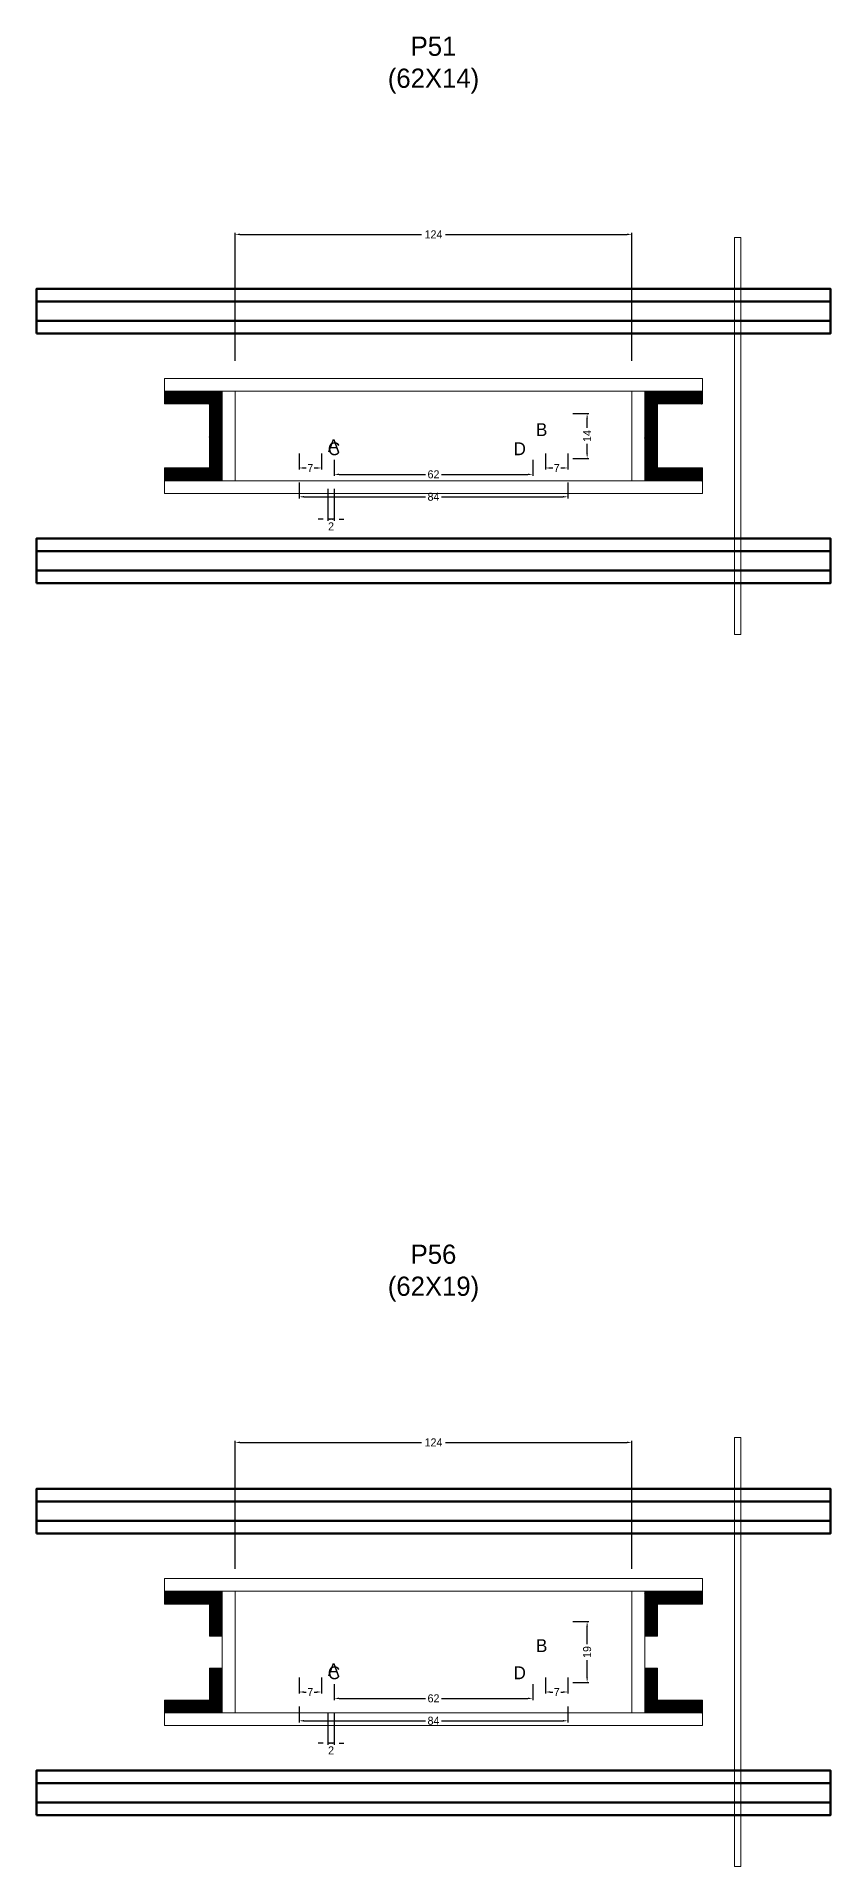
# Model space of a CAD drawing. Header units: centimetres. Extents: x -12000 to 4115, y -10266 to 2668.
# Drawn here: x -124 to 124, y -9807 to -9235 of the extents above; entities that cross this region are included whole.
import ezdxf

# ---------------------------------------------------------------- set-up
doc = ezdxf.new("R2010")
doc.units = ezdxf.units.CM
for name, color, linetype in [('COTA', 241, 'Continuous'), ('GRAVATA', 224, 'Continuous'), ('Hachura', 251, 'Continuous'), ('NOMENCLATURA', 7, 'Continuous'), ('SARRAFO', 251, 'Continuous')]:
    doc.layers.add(name, color=color, linetype=linetype)
doc.dimstyles.new('cotax2', dxfattribs={"dimtxt": 2.5, "dimasz": 1.5, "dimexe": 0.5, "dimexo": 0.5, "dimgap": 0.5, "dimtad": 1, "dimcen": 2.5, "dimazin": 3, "dimtfac": 1, "dimtmove": 0, "dimatfit": 3})

# ---------------------------------------------------------------- blocks, each defined once
blk = doc.blocks.new('_CLOSEDFILLED')
at = {"color": 0, "linetype": 'BYBLOCK'}
blk.add_solid([(-1, 0.16), (0, 0), (-1, -0.16)], dxfattribs=at)
blk = doc.blocks.new('*D664')
for p, q in [((-42, -9374.5), (-42, -9379.5)), ((42, -9374.5), (42, -9379.5)), ((-40.5, -9379), (-2.5, -9379)), ((2.5, -9379), (40.5, -9379))]:
    blk.add_line(p, q)
at = {"layer": 'Defpoints'}
for p in [(-42, -9374), (42, -9374), (-42, -9379)]:
    blk.add_point(p, dxfattribs=at)
at = {"layer": 'COTA', "xscale": 1.5, "yscale": 1.5, "rotation": 180}
blk.add_blockref('_CLOSEDFILLED', (-42, -9379), dxfattribs=at)
at = {"layer": 'COTA', "xscale": 1.5, "yscale": 1.5}
blk.add_blockref('_CLOSEDFILLED', (42, -9379), dxfattribs=at)
at = {"layer": 'COTA', "insert": (0, -9379), "char_height": 2.5, "attachment_point": 5}
blk.add_mtext('84', dxfattribs=at)
blk = doc.blocks.new('*D665')
for p, q in [((-31, -9367.5), (-31, -9372.5)), ((31, -9367.5), (31, -9372.5)), ((-29.5, -9372), (-2.5, -9372)), ((2.5, -9372), (29.5, -9372))]:
    blk.add_line(p, q)
at = {"layer": 'Defpoints'}
for p in [(-31, -9367), (31, -9367), (-31, -9372)]:
    blk.add_point(p, dxfattribs=at)
at = {"layer": 'COTA', "xscale": 1.5, "yscale": 1.5, "rotation": 180}
blk.add_blockref('_CLOSEDFILLED', (-31, -9372), dxfattribs=at)
at = {"layer": 'COTA', "xscale": 1.5, "yscale": 1.5}
blk.add_blockref('_CLOSEDFILLED', (31, -9372), dxfattribs=at)
at = {"layer": 'COTA', "insert": (0, -9372), "char_height": 2.5, "attachment_point": 5}
blk.add_mtext('62', dxfattribs=at)
blk = doc.blocks.new('*D666')
for p, q in [((43.5, -9353), (48.5, -9353)), ((48, -9357.5), (48, -9354.5)), ((48, -9365.5), (48, -9362.5)), ((43.5, -9367), (48.5, -9367))]:
    blk.add_line(p, q)
at = {"layer": 'Defpoints'}
for p in [(43, -9353), (43, -9367), (48, -9367)]:
    blk.add_point(p, dxfattribs=at)
at = {"layer": 'COTA', "xscale": 1.5, "yscale": 1.5}
for p, rotation in [((48, -9353), 90), ((48, -9367), 270)]:
    blk.add_blockref('_CLOSEDFILLED', p, dxfattribs=dict(at, rotation=rotation))
at = {"layer": 'COTA', "insert": (48, -9360), "char_height": 2.5, "attachment_point": 5, "rotation": 90}
blk.add_mtext('14', dxfattribs=at)
blk = doc.blocks.new('*D667')
for p, q in [((-42, -9365.5), (-42, -9370.5)), ((-35, -9365.5), (-35, -9370.5)), ((-40.5, -9370), (-39.75, -9370)), ((-37.25, -9370), (-36.5, -9370))]:
    blk.add_line(p, q)
at = {"layer": 'Defpoints'}
for p in [(-42, -9365), (-35, -9365), (-42, -9370)]:
    blk.add_point(p, dxfattribs=at)
at = {"layer": 'COTA', "xscale": 1.5, "yscale": 1.5, "rotation": 180}
blk.add_blockref('_CLOSEDFILLED', (-42, -9370), dxfattribs=at)
at = {"layer": 'COTA', "xscale": 1.5, "yscale": 1.5}
blk.add_blockref('_CLOSEDFILLED', (-35, -9370), dxfattribs=at)
at = {"layer": 'COTA', "insert": (-38.5, -9370), "char_height": 2.5, "attachment_point": 5}
blk.add_mtext('7', dxfattribs=at)
blk = doc.blocks.new('*D668')
for p, q in [((35, -9365.5), (35, -9370.5)), ((42, -9365.5), (42, -9370.5)), ((36.5, -9370), (37.25, -9370)), ((39.75, -9370), (40.5, -9370))]:
    blk.add_line(p, q)
at = {"layer": 'Defpoints'}
for p in [(35, -9365), (42, -9365), (35, -9370)]:
    blk.add_point(p, dxfattribs=at)
at = {"layer": 'COTA', "xscale": 1.5, "yscale": 1.5, "rotation": 180}
blk.add_blockref('_CLOSEDFILLED', (35, -9370), dxfattribs=at)
at = {"layer": 'COTA', "xscale": 1.5, "yscale": 1.5}
blk.add_blockref('_CLOSEDFILLED', (42, -9370), dxfattribs=at)
at = {"layer": 'COTA', "insert": (38.5, -9370), "char_height": 2.5, "attachment_point": 5}
blk.add_mtext('7', dxfattribs=at)
blk = doc.blocks.new('*D669')
for p, q in [((-62, -9336.5), (-62, -9296.5)), ((-60.5, -9297), (-3.75, -9297)), ((3.75, -9297), (60.5, -9297)), ((62, -9336.5), (62, -9296.5))]:
    blk.add_line(p, q)
at = {"layer": 'Defpoints'}
for p in [(-62, -9297), (-62, -9337), (62, -9337)]:
    blk.add_point(p, dxfattribs=at)
at = {"layer": 'COTA', "xscale": 1.5, "yscale": 1.5, "rotation": 180}
blk.add_blockref('_CLOSEDFILLED', (-62, -9297), dxfattribs=at)
at = {"layer": 'COTA', "xscale": 1.5, "yscale": 1.5}
blk.add_blockref('_CLOSEDFILLED', (62, -9297), dxfattribs=at)
at = {"layer": 'COTA', "insert": (0, -9297), "char_height": 2.5, "attachment_point": 5}
blk.add_mtext('124', dxfattribs=at)
blk = doc.blocks.new('*D690')
for p, q in [((-42, -9757), (-42, -9762)), ((42, -9757), (42, -9762)), ((-40.5, -9761.5), (-2.5, -9761.5)), ((2.5, -9761.5), (40.5, -9761.5))]:
    blk.add_line(p, q)
at = {"layer": 'Defpoints'}
for p in [(-42, -9756.5), (42, -9756.5), (-42, -9761.5)]:
    blk.add_point(p, dxfattribs=at)
at = {"layer": 'COTA', "xscale": 1.5, "yscale": 1.5, "rotation": 180}
blk.add_blockref('_CLOSEDFILLED', (-42, -9761.5), dxfattribs=at)
at = {"layer": 'COTA', "xscale": 1.5, "yscale": 1.5}
blk.add_blockref('_CLOSEDFILLED', (42, -9761.5), dxfattribs=at)
at = {"layer": 'COTA', "insert": (0, -9761.5), "char_height": 2.5, "attachment_point": 5}
blk.add_mtext('84', dxfattribs=at)
blk = doc.blocks.new('*D691')
for p, q in [((-31, -9750), (-31, -9755)), ((-29.5, -9754.5), (-2.5, -9754.5)), ((2.5, -9754.5), (29.5, -9754.5)), ((31, -9750), (31, -9755))]:
    blk.add_line(p, q)
at = {"layer": 'Defpoints'}
for p in [(-31, -9749.5), (-31, -9754.5), (31, -9749.5)]:
    blk.add_point(p, dxfattribs=at)
at = {"layer": 'COTA', "xscale": 1.5, "yscale": 1.5, "rotation": 180}
blk.add_blockref('_CLOSEDFILLED', (-31, -9754.5), dxfattribs=at)
at = {"layer": 'COTA', "xscale": 1.5, "yscale": 1.5}
blk.add_blockref('_CLOSEDFILLED', (31, -9754.5), dxfattribs=at)
at = {"layer": 'COTA', "insert": (0, -9754.5), "char_height": 2.5, "attachment_point": 5}
blk.add_mtext('62', dxfattribs=at)
blk = doc.blocks.new('*D692')
for p, q in [((43.5, -9730.5), (48.5, -9730.5)), ((48, -9737.5), (48, -9732)), ((48, -9748), (48, -9742.5)), ((43.5, -9749.5), (48.5, -9749.5))]:
    blk.add_line(p, q)
at = {"layer": 'Defpoints'}
for p in [(43, -9730.5), (43, -9749.5), (48, -9749.5)]:
    blk.add_point(p, dxfattribs=at)
at = {"layer": 'COTA', "xscale": 1.5, "yscale": 1.5}
for p, rotation in [((48, -9730.5), 90), ((48, -9749.5), 270)]:
    blk.add_blockref('_CLOSEDFILLED', p, dxfattribs=dict(at, rotation=rotation))
at = {"layer": 'COTA', "insert": (48, -9740), "char_height": 2.5, "attachment_point": 5, "rotation": 90}
blk.add_mtext('19', dxfattribs=at)
blk = doc.blocks.new('*D693')
for p, q in [((-42, -9748), (-42, -9753)), ((-35, -9748), (-35, -9753)), ((-40.5, -9752.5), (-39.75, -9752.5)), ((-37.25, -9752.5), (-36.5, -9752.5))]:
    blk.add_line(p, q)
at = {"layer": 'Defpoints'}
for p in [(-42, -9747.5), (-35, -9747.5), (-42, -9752.5)]:
    blk.add_point(p, dxfattribs=at)
at = {"layer": 'COTA', "xscale": 1.5, "yscale": 1.5, "rotation": 180}
blk.add_blockref('_CLOSEDFILLED', (-42, -9752.5), dxfattribs=at)
at = {"layer": 'COTA', "xscale": 1.5, "yscale": 1.5}
blk.add_blockref('_CLOSEDFILLED', (-35, -9752.5), dxfattribs=at)
at = {"layer": 'COTA', "insert": (-38.5, -9752.5), "char_height": 2.5, "attachment_point": 5}
blk.add_mtext('7', dxfattribs=at)
blk = doc.blocks.new('*D694')
for p, q in [((35, -9748), (35, -9753)), ((42, -9748), (42, -9753)), ((36.5, -9752.5), (37.25, -9752.5)), ((39.75, -9752.5), (40.5, -9752.5))]:
    blk.add_line(p, q)
at = {"layer": 'Defpoints'}
for p in [(35, -9747.5), (42, -9747.5), (35, -9752.5)]:
    blk.add_point(p, dxfattribs=at)
at = {"layer": 'COTA', "xscale": 1.5, "yscale": 1.5, "rotation": 180}
blk.add_blockref('_CLOSEDFILLED', (35, -9752.5), dxfattribs=at)
at = {"layer": 'COTA', "xscale": 1.5, "yscale": 1.5}
blk.add_blockref('_CLOSEDFILLED', (42, -9752.5), dxfattribs=at)
at = {"layer": 'COTA', "insert": (38.5, -9752.5), "char_height": 2.5, "attachment_point": 5}
blk.add_mtext('7', dxfattribs=at)
blk = doc.blocks.new('*D695')
for p, q in [((-62, -9714), (-62, -9674)), ((-60.5, -9674.5), (-3.75, -9674.5)), ((3.75, -9674.5), (60.5, -9674.5)), ((62, -9714), (62, -9674))]:
    blk.add_line(p, q)
at = {"layer": 'Defpoints'}
for p in [(-62, -9674.5), (-62, -9714.5), (62, -9714.5)]:
    blk.add_point(p, dxfattribs=at)
at = {"layer": 'COTA', "xscale": 1.5, "yscale": 1.5, "rotation": 180}
blk.add_blockref('_CLOSEDFILLED', (-62, -9674.5), dxfattribs=at)
at = {"layer": 'COTA', "xscale": 1.5, "yscale": 1.5}
blk.add_blockref('_CLOSEDFILLED', (62, -9674.5), dxfattribs=at)
at = {"layer": 'COTA', "insert": (0, -9674.5), "char_height": 2.5, "attachment_point": 5}
blk.add_mtext('124', dxfattribs=at)

msp = doc.modelspace()

# ---------------------------------------------------------------- hatches: boundary and pattern name
at = {"layer": 'SARRAFO'}
h = msp.add_hatch(dxfattribs=at)
h.set_pattern_fill('SOLID', scale=2)
h.paths.add_polyline_path([(-84, -9350), (-70, -9350), (-70, -9346), (-84, -9346)])
h = msp.add_hatch(dxfattribs=at)
h.set_pattern_fill('SOLID', scale=2)
h.paths.add_polyline_path([(-70, -9360), (-66, -9360), (-66, -9346), (-70, -9346)])
h = msp.add_hatch(dxfattribs=at)
h.set_pattern_fill('SOLID', scale=2)
h.paths.add_polyline_path([(66, -9360), (70, -9360), (70, -9346), (66, -9346)])
h = msp.add_hatch(dxfattribs=at)
h.set_pattern_fill('SOLID', scale=2)
h.paths.add_polyline_path([(70, -9350), (84, -9350), (84, -9346), (70, -9346)])
h = msp.add_hatch(dxfattribs=at)
h.set_pattern_fill('SOLID', scale=2)
h.paths.add_polyline_path([(-70, -9374), (-66, -9374), (-66, -9360), (-70, -9360)])
h = msp.add_hatch(dxfattribs=at)
h.set_pattern_fill('SOLID', scale=2)
h.paths.add_polyline_path([(66, -9374), (70, -9374), (70, -9360), (66, -9360)])
h = msp.add_hatch(dxfattribs=at)
h.set_pattern_fill('SOLID', scale=2)
h.paths.add_polyline_path([(-84, -9374), (-70, -9374), (-70, -9370), (-84, -9370)])
h = msp.add_hatch(dxfattribs=at)
h.set_pattern_fill('SOLID', scale=2)
h.paths.add_polyline_path([(70, -9374), (84, -9374), (84, -9370), (70, -9370)])
h = msp.add_hatch(dxfattribs=at)
h.set_pattern_fill('SOLID', scale=2)
h.paths.add_polyline_path([(-84, -9725), (-70, -9725), (-70, -9721), (-84, -9721)])
h = msp.add_hatch(dxfattribs=at)
h.set_pattern_fill('SOLID', scale=2)
h.paths.add_polyline_path([(-70, -9735), (-66, -9735), (-66, -9721), (-70, -9721)])
h = msp.add_hatch(dxfattribs=at)
h.set_pattern_fill('SOLID', scale=2)
h.paths.add_polyline_path([(66, -9735), (70, -9735), (70, -9721), (66, -9721)])
h = msp.add_hatch(dxfattribs=at)
h.set_pattern_fill('SOLID', scale=2)
h.paths.add_polyline_path([(70, -9725), (84, -9725), (84, -9721), (70, -9721)])
h = msp.add_hatch(dxfattribs=at)
h.set_pattern_fill('SOLID', scale=2)
h.paths.add_polyline_path([(-70, -9759), (-66, -9759), (-66, -9745), (-70, -9745)])
h = msp.add_hatch(dxfattribs=at)
h.set_pattern_fill('SOLID', scale=2)
h.paths.add_polyline_path([(66, -9759), (70, -9759), (70, -9745), (66, -9745)])
h = msp.add_hatch(dxfattribs=at)
h.set_pattern_fill('SOLID', scale=2)
h.paths.add_polyline_path([(-84, -9759), (-70, -9759), (-70, -9755), (-84, -9755)])
h = msp.add_hatch(dxfattribs=at)
h.set_pattern_fill('SOLID', scale=2)
h.paths.add_polyline_path([(70, -9759), (84, -9759), (84, -9755), (70, -9755)])

# ---------------------------------------------------------------- linework, layer by layer
at = {"layer": 'GRAVATA', "lineweight": 50}
for points in [[(-124, -9328), (124, -9328), (124, -9314), (-124, -9314)], [(-124, -9324), (124, -9324), (124, -9318), (-124, -9318)], [(-124, -9406), (124, -9406), (124, -9392), (-124, -9392)], [(-124, -9402), (124, -9402), (124, -9396), (-124, -9396)], [(-124, -9703), (124, -9703), (124, -9689), (-124, -9689)], [(-124, -9699), (124, -9699), (124, -9693), (-124, -9693)], [(-124, -9791), (124, -9791), (124, -9777), (-124, -9777)], [(-124, -9787), (124, -9787), (124, -9781), (-124, -9781)]]:
    msp.add_lwpolyline(points, close=True, dxfattribs=at)
at = {"layer": 'Hachura', "lineweight": 13}
for points in [[(94, -9422), (96, -9422), (96, -9298), (94, -9298)], [(94, -9807), (96, -9807), (96, -9673), (94, -9673)]]:
    msp.add_lwpolyline(points, close=True, dxfattribs=at)
at = {"layer": 'Hachura', "lineweight": 18}
for points in [[(-84, -9346), (84, -9346), (84, -9342), (-84, -9342)], [(-66, -9374), (-62, -9374), (-62, -9346), (-66, -9346)], [(62, -9374), (66, -9374), (66, -9346), (62, -9346)], [(-84, -9378), (84, -9378), (84, -9374), (-84, -9374)], [(-84, -9721), (84, -9721), (84, -9717), (-84, -9717)], [(-66, -9759), (-62, -9759), (-62, -9721), (-66, -9721)], [(62, -9759), (66, -9759), (66, -9721), (62, -9721)], [(-84, -9763), (84, -9763), (84, -9759), (-84, -9759)]]:
    msp.add_lwpolyline(points, close=True, dxfattribs=at)
at = {"layer": 'SARRAFO', "lineweight": 13}
for points in [[(-84, -9350), (-70, -9350), (-70, -9346), (-84, -9346)], [(-70, -9360), (-66, -9360), (-66, -9346), (-70, -9346)], [(66, -9360), (70, -9360), (70, -9346), (66, -9346)], [(70, -9350), (84, -9350), (84, -9346), (70, -9346)], [(-70, -9374), (-66, -9374), (-66, -9360), (-70, -9360)], [(66, -9374), (70, -9374), (70, -9360), (66, -9360)], [(-84, -9374), (-70, -9374), (-70, -9370), (-84, -9370)], [(70, -9374), (84, -9374), (84, -9370), (70, -9370)], [(-84, -9725), (-70, -9725), (-70, -9721), (-84, -9721)], [(-70, -9735), (-66, -9735), (-66, -9721), (-70, -9721)], [(66, -9735), (70, -9735), (70, -9721), (66, -9721)], [(70, -9725), (84, -9725), (84, -9721), (70, -9721)], [(-70, -9759), (-66, -9759), (-66, -9745), (-70, -9745)], [(66, -9759), (70, -9759), (70, -9745), (66, -9745)], [(-84, -9759), (-70, -9759), (-70, -9755), (-84, -9755)], [(70, -9759), (84, -9759), (84, -9755), (70, -9755)]]:
    msp.add_lwpolyline(points, close=True, dxfattribs=at)

# ---------------------------------------------------------------- texts
at = {"layer": 'NOMENCLATURA'}
for s, p in [('B', (32, -9360)), ('A', (-33, -9365)), ('C', (-33, -9366)), ('D', (25, -9366)), ('B', (32, -9740)), ('A', (-33, -9747.5)), ('C', (-33, -9748.5)), ('D', (25, -9748.5))]:
    msp.add_text(s, height=4, dxfattribs=at).set_placement(p)
at = {"layer": 'NOMENCLATURA', "char_height": 6, "attachment_point": 8}
for s, insert in [('P51\\P(62X14)', (0, -9253)), ('P56\\P(62X19)', (0, -9630.5))]:
    msp.add_mtext(s, dxfattribs=dict(at, insert=insert))

# ---------------------------------------------------------------- dimensions: what is measured, and where the dimension line sits
at = {"layer": 'COTA'}
for base, p1, p2, picture, middle in [((-62, -9297), (-62, -9337), (62, -9337), '*D669', (0, -9297)), ((-42, -9370), (-42, -9365), (-35, -9365), '*D667', (-38.5, -9370)), ((35, -9370), (35, -9365), (42, -9365), '*D668', (38.5, -9370)), ((-31, -9372), (-31, -9367), (31, -9367), '*D665', (0, -9372)), ((-42, -9379), (-42, -9374), (42, -9374), '*D664', (0, -9379)), ((-62, -9674.5), (-62, -9714.5), (62, -9714.5), '*D695', (0, -9674.5)), ((-42, -9752.5), (-42, -9747.5), (-35, -9747.5), '*D693', (-38.5, -9752.5)), ((35, -9752.5), (35, -9747.5), (42, -9747.5), '*D694', (38.5, -9752.5)), ((-31, -9754.5), (-31, -9749.5), (31, -9749.5), '*D691', (0, -9754.5)), ((-42, -9761.5), (-42, -9756.5), (42, -9756.5), '*D690', (0, -9761.5))]:
    dim = msp.add_linear_dim(base=base, p1=p1, p2=p2, dimstyle='cotax2', dxfattribs=at)
    dim.commit()
    dim.dimension.update_dxf_attribs({"geometry": picture, "text_midpoint": middle})
for base, p1, p2, picture, middle in [((48, -9367), (43, -9367), (43, -9353), '*D666', (48, -9360)), ((48, -9749.5), (43, -9749.5), (43, -9730.5), '*D692', (48, -9740))]:
    dim = msp.add_linear_dim(base=base, p1=p1, p2=p2, angle=90, dimstyle='cotax2', dxfattribs=at)
    dim.commit()
    dim.dimension.update_dxf_attribs({"geometry": picture, "text_midpoint": middle})
for base, p1, p2 in [((-31, -9386), (-31, -9376), (-33, -9376)), ((-31, -9768.5), (-31, -9758.5), (-33, -9758.5))]:
    msp.add_linear_dim(base=base, p1=p1, p2=p2, dimstyle='cotax2', dxfattribs=at).render()

doc.saveas('drawing.dxf')
